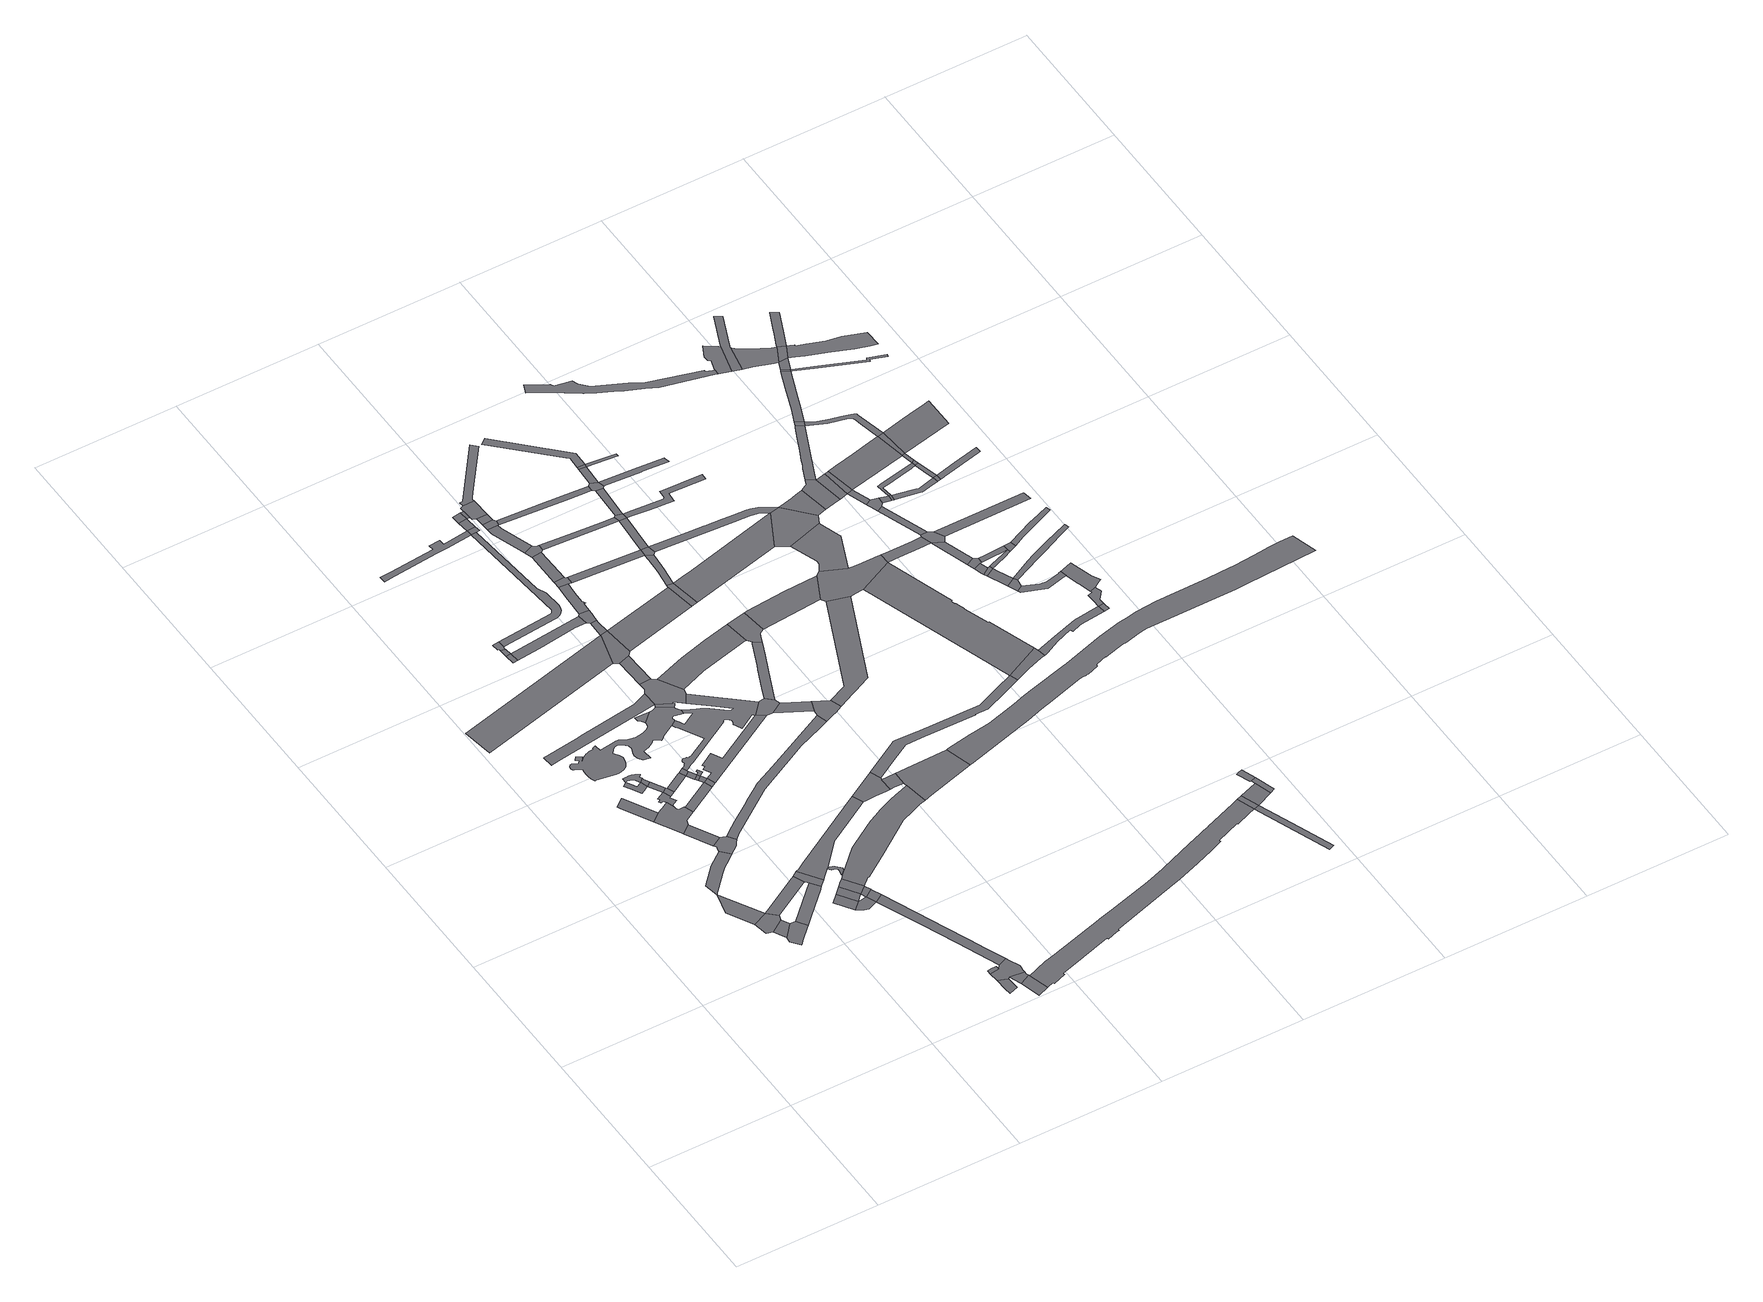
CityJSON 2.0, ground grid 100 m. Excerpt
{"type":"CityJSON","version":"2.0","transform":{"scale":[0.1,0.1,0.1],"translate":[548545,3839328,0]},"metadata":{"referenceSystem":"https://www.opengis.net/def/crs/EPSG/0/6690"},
"CityObjects":{
"road1":{"type":"Road","attributes":{"RoadStructureAttribute.sectionType":"1"},"geometry":[{"type":"MultiSurface","lod":"1","boundaries":[[[0,1,2,3,4]]]}]},
"road2":{"type":"Road","geometry":[{"type":"MultiSurface","lod":"1","boundaries":[[[4,3,5,6,7,8]]]}]},
"road3":{"type":"Road","attributes":{"RoadStructureAttribute.sectionType":"1"},"geometry":[{"type":"MultiSurface","lod":"1","boundaries":[[[9,7,6,10,11,12]]]}]},
"road4":{"type":"Road","geometry":[{"type":"MultiSurface","lod":"1","boundaries":[[[13,12,11,14,15,16,17,18,19,20]]]}]},
"road5":{"type":"Road","attributes":{"RoadStructureAttribute.sectionType":"1"},"geometry":[{"type":"MultiSurface","lod":"1","boundaries":[[[21,22,23,24,1,25,26,27,28,29,30,31,32,33,34]]]}]},
"road6":{"type":"Road","attributes":{"RoadStructureAttribute.sectionType":"1"},"geometry":[{"type":"MultiSurface","lod":"1","boundaries":[[[35,36,37,38,39]]]}]},
"road7":{"type":"Road","attributes":{"RoadStructureAttribute.sectionType":"1"},"geometry":[{"type":"MultiSurface","lod":"1","boundaries":[[[40,41,42,43,4,8,44]]]}]},
"road8":{"type":"Road","attributes":{"RoadStructureAttribute.sectionType":"1"},"geometry":[{"type":"MultiSurface","lod":"1","boundaries":[[[45,20,19,46,47,48,49]]]}]},
"road9":{"type":"Road","attributes":{"RoadStructureAttribute.sectionType":"1"},"geometry":[{"type":"MultiSurface","lod":"1","boundaries":[[[50,51,52,53]]]}]},
"road10":{"type":"Road","geometry":[{"type":"MultiSurface","lod":"1","boundaries":[[[54,55,56,39,38,57,51,50,58,59,60,61,62,63,64,65]]]}]},
"road11":{"type":"Road","geometry":[{"type":"MultiSurface","lod":"1","boundaries":[[[53,52,66,67,68,21,34,69,70,71,72,73]]]}]},
"road12":{"type":"Road","attributes":{"RoadStructureAttribute.sectionType":"1"},"geometry":[{"type":"MultiSurface","lod":"1","boundaries":[[[74,75,76,77,78,79,80,81,82,83,84,85]]]}]},
"road13":{"type":"Road","attributes":{"RoadStructureAttribute.sectionType":"1"},"geometry":[{"type":"MultiSurface","lod":"1","boundaries":[[[86,87,88,89,90,91,54,65,92,93,94,95,96]]]}]},
"road14":{"type":"Road","geometry":[{"type":"MultiSurface","lod":"1","boundaries":[[[97,98,99,100,101,102,103,104,105,106,107,108,78,109,110,111,112,113,114,85,115]]]}]},
"road15":{"type":"Road","geometry":[{"type":"MultiSurface","lod":"1","boundaries":[[[116,115,85,84,117]]]}]},
"road16":{"type":"Road","attributes":{"RoadStructureAttribute.sectionType":"1"},"geometry":[{"type":"MultiSurface","lod":"1","boundaries":[[[117,84,86,118]]]}]},
"road17":{"type":"Road","geometry":[{"type":"MultiSurface","lod":"1","boundaries":[[[118,86,96,119,120]]]}]},
"road18":{"type":"Road","geometry":[{"type":"MultiSurface","lod":"1","boundaries":[[[121,122,123,124]]]}]},
"road19":{"type":"Road","geometry":[{"type":"MultiSurface","lod":"1","boundaries":[[[125,40,44,126,45,49,127,128]]]}]},
"road20":{"type":"Road","geometry":[{"type":"MultiSurface","lod":"1","boundaries":[[[129,130,124,123,131,132,133]]]}]},
"road21":{"type":"Road","attributes":{"RoadStructureAttribute.sectionType":"1"},"geometry":[{"type":"MultiSurface","lod":"1","boundaries":[[[134,121,124,135,136]]]}]},
"road22":{"type":"Road","attributes":{"RoadStructureAttribute.sectionType":"1"},"geometry":[{"type":"MultiSurface","lod":"1","boundaries":[[[137,60,59,138]]]}]},
"road23":{"type":"Road","attributes":{"RoadStructureAttribute.sectionType":"1"},"geometry":[{"type":"MultiSurface","lod":"1","boundaries":[[[139,140,120,119,141,142]]]}]},
"road24":{"type":"Road","attributes":{"RoadStructureAttribute.sectionType":"1"},"geometry":[{"type":"MultiSurface","lod":"1","boundaries":[[[143,144,145,146,147,148,149,150,151,152,153,154,155,156,157]]]}]},
"road25":{"type":"Road","attributes":{"function":"2","RoadStructureAttribute.sectionType":"1"},"geometry":[{"type":"MultiSurface","lod":"1","boundaries":[[[158,159,160,161]]]}]},
"road26":{"type":"Road","geometry":[{"type":"MultiSurface","lod":"1","boundaries":[[[162,163,164,165,166]]]}]},
"road27":{"type":"Road","geometry":[{"type":"MultiSurface","lod":"1","boundaries":[[[167,168,169,170,134,136,171]]]}]},
"road28":{"type":"Road","geometry":[{"type":"MultiSurface","lod":"1","boundaries":[[[172,173,171,136,129,174]]]}]},
"road29":{"type":"Road","geometry":[{"type":"MultiSurface","lod":"1","boundaries":[[[175,176,177,178,179,180,181,182,183,184,185,186,187,188,189,190,191,192,193,194,195,196,197,198,199,200,201,202,203,204,205,206,207,208,209,210,211,212,213,214,215,216,217,218,219,220,221,222,223,224,225,226,227,228,229,230,231,232,233,234,235,236,237,238,239,240,241,242,243,244,245,246,247,248,249,250,251,252,253,254,255,256,257,258,259,260,261,262,263,264,265,266]]]}]},
"road30":{"type":"Road","geometry":[{"type":"MultiSurface","lod":"1","boundaries":[[[174,129,133,267]]]}]},
"road31":{"type":"Road","geometry":[{"type":"MultiSurface","lod":"1","boundaries":[[[268,269,270,271,272]]]}]},
"road32":{"type":"Road","geometry":[{"type":"MultiSurface","lod":"1","boundaries":[[[273,274,275,276,277,278,279,280,281,282,283,284,285,286,287,288,289]]]}]},
"road33":{"type":"Road","geometry":[{"type":"MultiSurface","lod":"1","boundaries":[[[290,139,142,291,292]]]}]},
"road34":{"type":"Road","geometry":[{"type":"MultiSurface","lod":"1","boundaries":[[[293,291,142,294,295]]]}]},
"road35":{"type":"Road","geometry":[{"type":"MultiSurface","lod":"1","boundaries":[[[296,297,298,299,267,133,300,301,302,303,304]]]}]},
"road36":{"type":"Road","geometry":[{"type":"MultiSurface","lod":"1","boundaries":[[[295,294,305,306]]]}]},
"road37":{"type":"Road","geometry":[{"type":"MultiSurface","lod":"1","boundaries":[[[307,308,309,310,304,303,272,271,162,166,311,312]]]}]},
"road38":{"type":"Road","geometry":[{"type":"MultiSurface","lod":"1","boundaries":[[[306,305,137,313]]]}]},
"road39":{"type":"Road","geometry":[{"type":"MultiSurface","lod":"1","boundaries":[[[311,314,315,316,312]]]}]},
"road40":{"type":"Road","geometry":[{"type":"MultiSurface","lod":"1","boundaries":[[[313,137,138,317]]]}]},
"road41":{"type":"Road","geometry":[{"type":"MultiSurface","lod":"1","boundaries":[[[315,314,318,319,320]]]}]},
"road42":{"type":"Road","geometry":[{"type":"MultiSurface","lod":"1","boundaries":[[[321,322,323,324]]]}]},
"road43":{"type":"Road","geometry":[{"type":"MultiSurface","lod":"1","boundaries":[[[325,322,321,326]]]}]},
"road44":{"type":"Road","geometry":[{"type":"MultiSurface","lod":"1","boundaries":[[[327,328,329,330,295,306]]]}]},
"road45":{"type":"Road","geometry":[{"type":"MultiSurface","lod":"1","boundaries":[[[331,332,333,334,325,326,335,336,337]]]}]},
"road46":{"type":"Road","attributes":{"RoadStructureAttribute.sectionType":"1"},"geometry":[{"type":"MultiSurface","lod":"1","boundaries":[[[338,339,340,341,342,343,125,128,344,345,289,346,347,348,349,350]]]}]},
"road47":{"type":"Road","geometry":[{"type":"MultiSurface","lod":"1","boundaries":[[[351,352,353,354,179,178]]]}]},
"road48":{"type":"Road","attributes":{"RoadStructureAttribute.sectionType":"1"},"geometry":[{"type":"MultiSurface","lod":"1","boundaries":[[[355,321,324,356,357,358]]]}]},
"road49":{"type":"Road","attributes":{"RoadStructureAttribute.sectionType":"1"},"geometry":[{"type":"MultiSurface","lod":"1","boundaries":[[[359,360,361,362,363,364,365,366,367,368,73,72,369,370,371,372,373,374]]]}]},
"road50":{"type":"Road","geometry":[{"type":"MultiSurface","lod":"1","boundaries":[[[157,375,175,266,376,377,378,379]]]}]},
"road51":{"type":"Road","attributes":{"RoadStructureAttribute.sectionType":"1"},"geometry":[{"type":"MultiSurface","lod":"1","boundaries":[[[380,381,382,383,384,385,386,387,388,389,390,391]]]}]},
"road52":{"type":"Road","attributes":{"RoadStructureAttribute.sectionType":"1"},"geometry":[{"type":"MultiSurface","lod":"1","boundaries":[[[392,393,394,395,396,397,398,399,313,317,400,401]]]}]},
"road53":{"type":"Road","attributes":{"RoadStructureAttribute.sectionType":"1"},"geometry":[{"type":"MultiSurface","lod":"1","boundaries":[[[402,403,404,405,406,407,408,409,410,411,167,171,412,413,414,415,416,417,418,419,420,421]]]}]},
"road54":{"type":"Road","geometry":[{"type":"MultiSurface","lod":"1","boundaries":[[[422,423,424,425,426,427,428,429,430,431,432,433,434,435,262,261,436,437,438,439,440,441,442,443,252,251,444,445,446,447,448,449,450,451,452,453,454,455,456,457,458,459,290,292,460,461,462,463,464,465,466,467,468,469,470,471,472,473,474,475,476,477,392,478]]]}]},
"road55":{"type":"Road","geometry":[{"type":"MultiSurface","lod":"1","boundaries":[[[479,480,481,143,157,379,482,483,484,423,422,485,486]]]}]},
"road56":{"type":"Road","attributes":{"RoadStructureAttribute.sectionType":"1"},"geometry":[{"type":"MultiSurface","lod":"1","boundaries":[[[487,488,489,490,491,492,493,494,495,496,497,498,499,390,500,501,502,503,504,331,337]]]}]},
"road57":{"type":"Road","attributes":{"RoadStructureAttribute.sectionType":"1"},"geometry":[{"type":"MultiSurface","lod":"1","boundaries":[[[505,506,480,479]]]}]},
"road58":{"type":"Road","geometry":[{"type":"MultiSurface","lod":"1","boundaries":[[[507,158,161,508,506,505,509]]]}]},
"road59":{"type":"Road","attributes":{"RoadStructureAttribute.sectionType":"1"},"geometry":[{"type":"MultiSurface","lod":"1","boundaries":[[[510,511,512,513,158,507]]]}]},
"road60":{"type":"Road","geometry":[{"type":"MultiSurface","lod":"1","boundaries":[[[514,355,358,512,511,515,516,517]]]}]},
"road61":{"type":"Road","geometry":[{"type":"MultiSurface","lod":"1","boundaries":[[[518,338,350,519,520,521,522,523,524,525,526,527]]]}]},
"road62":{"type":"Road","attributes":{"RoadStructureAttribute.sectionType":"1"},"geometry":[{"type":"MultiSurface","lod":"1","boundaries":[[[528,529,514,517,530,531,532,533,534]]]}]},
"road63":{"type":"Road","geometry":[{"type":"MultiSurface","lod":"1","boundaries":[[[535,536,391,390,499]]]}]},
"road64":{"type":"Road","attributes":{"RoadStructureAttribute.sectionType":"1"},"geometry":[{"type":"MultiSurface","lod":"1","boundaries":[[[537,538,391,536]]]}]},
"road65":{"type":"Road","geometry":[{"type":"MultiSurface","lod":"1","boundaries":[[[539,540,538,537]]]}]},
"road66":{"type":"Road","geometry":[{"type":"MultiSurface","lod":"1","boundaries":[[[541,542,543,528,534,544,545]]]}]},
"road67":{"type":"Road","geometry":[{"type":"MultiSurface","lod":"1","boundaries":[[[546,547,478,392,401,548,549,550]]]}]},
"road68":{"type":"Road","attributes":{"RoadStructureAttribute.sectionType":"1"},"geometry":[{"type":"MultiSurface","lod":"1","boundaries":[[[551,552,543,542]]]}]},
"road69":{"type":"Road","attributes":{"RoadStructureAttribute.sectionType":"1"},"geometry":[{"type":"MultiSurface","lod":"1","boundaries":[[[553,539,537,554]]]}]},
"road70":{"type":"Road","attributes":{"RoadStructureAttribute.sectionType":"1"},"geometry":[{"type":"MultiSurface","lod":"1","boundaries":[[[555,525,524,556,557]]]}]},
"road71":{"type":"Road","attributes":{"RoadStructureAttribute.sectionType":"1"},"geometry":[{"type":"MultiSurface","lod":"1","boundaries":[[[558,559,560,561,486,485,562,563,564,565]]]}]},
"road72":{"type":"Road","attributes":{"RoadStructureAttribute.sectionType":"1"},"geometry":[{"type":"MultiSurface","lod":"1","boundaries":[[[566,567,568,569,570,571,572,573]]]}]},
"road73":{"type":"Road","geometry":[{"type":"MultiSurface","lod":"1","boundaries":[[[574,575,566,573,576,577]]]}]},
"road74":{"type":"Road","geometry":[{"type":"MultiSurface","lod":"1","boundaries":[[[578,570,569,552,551,579,580]]]}]},
"road75":{"type":"Road","attributes":{"RoadStructureAttribute.sectionType":"1"},"geometry":[{"type":"MultiSurface","lod":"1","boundaries":[[[581,575,574,582]]]}]},
"road76":{"type":"Road","geometry":[{"type":"MultiSurface","lod":"1","boundaries":[[[583,584,553,554,585,581,582,586]]]}]},
"road77":{"type":"Road","attributes":{"RoadStructureAttribute.sectionType":"1"},"geometry":[{"type":"MultiSurface","lod":"1","boundaries":[[[587,549,548,588,589]]]}]},
"road78":{"type":"Road","attributes":{"function":"2","RoadStructureAttribute.sectionType":"1"},"geometry":[{"type":"MultiSurface","lod":"1","boundaries":[[[590,507,509,591]]]}]},
"road79":{"type":"Road","attributes":{"RoadStructureAttribute.sectionType":"1"},"geometry":[{"type":"MultiSurface","lod":"1","boundaries":[[[592,593,594,595,596,597,546,550,598,599,600]]]}]},
"road80":{"type":"Road","geometry":[{"type":"MultiSurface","lod":"1","boundaries":[[[589,588,601,359,374,602,603,604,605]]]}]},
"road81":{"type":"Road","geometry":[{"type":"MultiSurface","lod":"1","boundaries":[[[606,607,555,557,402,421,608,609]]]}]},
"road82":{"type":"Road","attributes":{"RoadStructureAttribute.sectionType":"1"},"geometry":[{"type":"MultiSurface","lod":"1","boundaries":[[[545,544,610,611]]]}]},
"road83":{"type":"Road","attributes":{"RoadStructureAttribute.sectionType":"1"},"geometry":[{"type":"MultiSurface","lod":"1","boundaries":[[[612,613,614,615,583,586,616,617,618,619,620]]]}]},
"road84":{"type":"Road","attributes":{"function":"3","RoadStructureAttribute.sectionType":"1"},"geometry":[{"type":"MultiSurface","lod":"1","boundaries":[[[621,622,623,624,625,626,627,628,629,630,631,632,633,634,635,636,637,638,320,319,639,640,641,642,643,644,645,646,647,648,649,650,651,652,653,654,655,656,657,658,659,660]]]}]},
"road85":{"type":"Road","attributes":{"RoadStructureAttribute.sectionType":"1"},"geometry":[{"type":"MultiSurface","lod":"1","boundaries":[[[661,662,580,579,663,664,665,666,667]]]}]},
"road86":{"type":"Road","geometry":[{"type":"MultiSurface","lod":"1","boundaries":[[[668,669,590,591,670,671]]]}]},
"road87":{"type":"Road","attributes":{"RoadStructureAttribute.sectionType":"1"},"geometry":[{"type":"MultiSurface","lod":"1","boundaries":[[[672,673,674,675,577,576,676,677,678,679,680]]]}]},
"road88":{"type":"Road","geometry":[{"type":"MultiSurface","lod":"1","boundaries":[[[681,558,565,682,592,600,683,684,685]]]}]},
"road89":{"type":"Road","attributes":{"RoadStructureAttribute.sectionType":"1"},"geometry":[{"type":"MultiSurface","lod":"1","boundaries":[[[610,686,687,668,671,688,689,690]]]}]},
"road90":{"type":"Road","geometry":[{"type":"MultiSurface","lod":"1","boundaries":[[[611,610,690,691,692]]]}]},
"road91":{"type":"Road","attributes":{"RoadStructureAttribute.sectionType":"1"},"geometry":[{"type":"MultiSurface","lod":"1","boundaries":[[[666,611,692,693]]]}]},
"road92":{"type":"Road","attributes":{"RoadStructureAttribute.sectionType":"1"},"geometry":[{"type":"MultiSurface","lod":"1","boundaries":[[[694,695,696,697,698,699,700,701,702,703,518,527,704,705,706,707,708,709,710,711,712,713]]]}]},
"road93":{"type":"Road","geometry":[{"type":"MultiSurface","lod":"1","boundaries":[[[714,667,666,693,715]]]}]},
"road94":{"type":"Road","attributes":{"RoadStructureAttribute.sectionType":"1"},"geometry":[{"type":"MultiSurface","lod":"1","boundaries":[[[716,717,718,719,605,604,720,721,722,723,724,725]]]}]},
"road95":{"type":"Road","attributes":{"RoadStructureAttribute.sectionType":"1"},"geometry":[{"type":"MultiSurface","lod":"1","boundaries":[[[726,727,714,715,728,729]]]}]},
"road96":{"type":"Road","attributes":{"RoadStructureAttribute.sectionType":"1"},"geometry":[{"type":"MultiSurface","lod":"1","boundaries":[[[730,731,732,733,734,735,736,737,738]]]}]},
"road97":{"type":"Road","geometry":[{"type":"MultiSurface","lod":"1","boundaries":[[[739,680,679,726,729,740,741]]]}]},
"road98":{"type":"Road","attributes":{"RoadStructureAttribute.sectionType":"1"},"geometry":[{"type":"MultiSurface","lod":"1","boundaries":[[[742,743,744,681,685,745]]]}]},
"road99":{"type":"Road","attributes":{"RoadStructureAttribute.sectionType":"1"},"geometry":[{"type":"MultiSurface","lod":"1","boundaries":[[[746,739,741,747]]]}]},
"road100":{"type":"Road","geometry":[{"type":"MultiSurface","lod":"1","boundaries":[[[737,746,747,748,738]]]}]},
"road101":{"type":"Road","attributes":{"function":"2","RoadStructureAttribute.sectionType":"1"},"geometry":[{"type":"MultiSurface","lod":"1","boundaries":[[[749,750,751,671,670,752,753]]]}]},
"road102":{"type":"Road","geometry":[{"type":"MultiSurface","lod":"1","boundaries":[[[754,755,756,757,738,748]]]}]},
"road103":{"type":"Road","attributes":{"RoadStructureAttribute.sectionType":"1"},"geometry":[{"type":"MultiSurface","lod":"1","boundaries":[[[758,759,760,761,762,763,764,765,766,767,768,769,692,691,770,771,772,773,749,774]]]}]},
"road104":{"type":"Road","attributes":{"RoadStructureAttribute.sectionType":"1"},"geometry":[{"type":"MultiSurface","lod":"1","boundaries":[[[775,776,777,778,779,780,781,782,783,784,785,786,787,788,789,790,791,792,715,693]]]}]},
"road105":{"type":"Road","attributes":{"RoadStructureAttribute.sectionType":"1"},"geometry":[{"type":"MultiSurface","lod":"1","boundaries":[[[793,794,795,796,797,798,799,800,741,740]]]}]},
"road106":{"type":"Road","geometry":[{"type":"MultiSurface","lod":"1","boundaries":[[[801,742,745,716,725,802,803,804,805,806,807,808,809]]]}]},
"road107":{"type":"Road","attributes":{"RoadStructureAttribute.sectionType":"1"},"geometry":[{"type":"MultiSurface","lod":"1","boundaries":[[[810,811,812,813,814,815,816,801,809]]]}]},
"road108":{"type":"Road","geometry":[{"type":"MultiSurface","lod":"1","boundaries":[[[774,749,753,814,813,817]]]}]},
"road109":{"type":"Road","attributes":{"RoadStructureAttribute.sectionType":"1"},"geometry":[{"type":"MultiSurface","lod":"1","boundaries":[[[818,819,820,821,822,823,824,825,826,804,803,827,828,829,694,830]]]}]},
"road110":{"type":"Road","geometry":[{"type":"MultiSurface","lod":"1","boundaries":[[[830,694,713,831,832,833,834,835]]]}]},
"road111":{"type":"Road","geometry":[{"type":"MultiSurface","lod":"1","boundaries":[[[836,621,660,837,838]]]}]},
"road112":{"type":"Road","attributes":{"RoadStructureAttribute.sectionType":"7"},"geometry":[{"type":"MultiSurface","lod":"1","boundaries":[[[839,838,837,840,841,842]]]}]},
"road113":{"type":"Road","attributes":{"function":"3","RoadStructureAttribute.sectionType":"1"},"geometry":[{"type":"MultiSurface","lod":"1","boundaries":[[[843,836,838,844]]]}]},
"road114":{"type":"Road","geometry":[{"type":"MultiSurface","lod":"1","boundaries":[[[845,846,847,848,849,850,774,817,851,852,853]]]}]},
"road115":{"type":"Road","geometry":[{"type":"MultiSurface","lod":"1","boundaries":[[[854,855,856,857,858,859]]]}]},
"road116":{"type":"Road","attributes":{"function":"3","RoadStructureAttribute.sectionType":"1"},"geometry":[{"type":"MultiSurface","lod":"1","boundaries":[[[859,858,860,843,844,861]]]}]},
"road117":{"type":"Road","attributes":{"RoadStructureAttribute.sectionType":"1"},"geometry":[{"type":"MultiSurface","lod":"1","boundaries":[[[862,863,864,865,866,867,868,869,870,871,872,873,874,875,876,877,878,879,880,881,882,883,884,885,886]]]}]},
"road118":{"type":"Road","attributes":{"RoadStructureAttribute.sectionType":"1"},"geometry":[{"type":"MultiSurface","lod":"1","boundaries":[[[887,888,889,890,805,804,891,892,893,894]]]}]},
"road119":{"type":"Road","geometry":[{"type":"MultiSurface","lod":"1","boundaries":[[[895,896,897,898,899,845,853,900,901,902,903,904]]]}]},
"road120":{"type":"Road","attributes":{"function":"2","RoadStructureAttribute.sectionType":"1"},"geometry":[{"type":"MultiSurface","lod":"1","boundaries":[[[905,906,904,903,907,908]]]}]},
"road121":{"type":"Road","attributes":{"RoadStructureAttribute.sectionType":"1"},"geometry":[{"type":"MultiSurface","lod":"1","boundaries":[[[909,910,911,912,835,834,913,914,915,916,917,918,919,920,921]]]}]},
"road122":{"type":"Road","attributes":{"RoadStructureAttribute.sectionType":"1"},"geometry":[{"type":"MultiSurface","lod":"1","boundaries":[[[922,923,924,925]]]}]},
"road123":{"type":"Road","geometry":[{"type":"MultiSurface","lod":"1","boundaries":[[[926,927,905,908,923,922]]]}]},
"road124":{"type":"Road","geometry":[{"type":"MultiSurface","lod":"1","boundaries":[[[925,924,928,929,930,931,932,933]]]}]},
"road125":{"type":"Road","attributes":{"RoadStructureAttribute.sectionType":"1"},"geometry":[{"type":"MultiSurface","lod":"1","boundaries":[[[931,930,934,935]]]}]},
"road126":{"type":"Road","attributes":{"RoadStructureAttribute.sectionType":"1"},"geometry":[{"type":"MultiSurface","lod":"1","boundaries":[[[893,936,937,938]]]}]},
"road127":{"type":"Road","attributes":{"RoadStructureAttribute.sectionType":"1"},"geometry":[{"type":"MultiSurface","lod":"1","boundaries":[[[939,940,941,942,943,944]]]}]},
"road128":{"type":"Road","geometry":[{"type":"MultiSurface","lod":"1","boundaries":[[[937,936,941,940,945,946]]]}]},
"road129":{"type":"Road","geometry":[{"type":"MultiSurface","lod":"1","boundaries":[[[935,934,894,893,938,947,948,949,950]]]}]},
"road130":{"type":"Road","geometry":[{"type":"MultiSurface","lod":"1","boundaries":[[[951,944,943,952,953]]]}]},
"road131":{"type":"Road","attributes":{"RoadStructureAttribute.sectionType":"1"},"geometry":[{"type":"MultiSurface","lod":"1","boundaries":[[[954,953,952,955,956,957]]]}]},
"road132":{"type":"Road","geometry":[{"type":"MultiSurface","lod":"1","boundaries":[[[957,956,958,959,960,961,962]]]}]},
"road133":{"type":"Road","attributes":{"RoadStructureAttribute.sectionType":"1"},"geometry":[{"type":"MultiSurface","lod":"1","boundaries":[[[963,964,965,966,967,968,969,895,904,970,971,972,973]]]}]},
"road134":{"type":"Road","attributes":{"RoadStructureAttribute.sectionType":"1"},"geometry":[{"type":"MultiSurface","lod":"1","boundaries":[[[974,933,932,975,976,977]]]}]},
"road135":{"type":"Road","attributes":{"RoadStructureAttribute.sectionType":"1"},"geometry":[{"type":"MultiSurface","lod":"1","boundaries":[[[978,979,980,981,982,983,984,985,986,987,988,989,990,991,992,993,994,995,996,997,998,999,1000,606,609,1001,1002,1003,1004,1005,1006,1007,1008,1009,1010,1011,1012,1013,1014,1015,1016,1017,1018,1019,1020,1021,1022,1023,1024,1025]]]}]},
"road136":{"type":"Road","geometry":[{"type":"MultiSurface","lod":"1","boundaries":[[[1026,977,976,1027,1028]]]}]},
"road137":{"type":"Road","geometry":[{"type":"MultiSurface","lod":"1","boundaries":[[[1029,1030,1031,1032,951,953,1033,1034,1035,1036,1037]]]}]},
"road138":{"type":"Road","attributes":{"RoadStructureAttribute.sectionType":"1"},"geometry":[{"type":"MultiSurface","lod":"1","boundaries":[[[1038,1039,946,945,1040,1041,1042,1029]]]}]},
"road139":{"type":"Road","attributes":{"RoadStructureAttribute.sectionType":"1"},"geometry":[{"type":"MultiSurface","lod":"1","boundaries":[[[1043,1044,1045,1046,1047,1048,960,959,1049,1050,1051,1052,1053]]]}]},
"road140":{"type":"Road","geometry":[{"type":"MultiSurface","lod":"1","boundaries":[[[1054,963,973,1055]]]}]},
"road141":{"type":"Road","attributes":{"function":"2","RoadStructureAttribute.sectionType":"1"},"geometry":[{"type":"MultiSurface","lod":"1","boundaries":[[[1056,1057,1058,1059,926,922,1060,1061,1062,1063,1064]]]}]},
"road142":{"type":"Road","attributes":{"RoadStructureAttribute.sectionType":"1"},"geometry":[{"type":"MultiSurface","lod":"1","boundaries":[[[1065,1066,1067,1068,1069,1028,1027,1070,1071,1072,1073,1074,1075]]]}]},
"road143":{"type":"Road","attributes":{"RoadStructureAttribute.sectionType":"1"},"geometry":[{"type":"MultiSurface","lod":"1","boundaries":[[[1076,1077,1078,1079,977,1026,1080,1081,1082,1083,1084]]]}]},
"road144":{"type":"Road","geometry":[{"type":"MultiSurface","lod":"1","boundaries":[[[1085,909,921,1086]]]}]},
"road145":{"type":"Road","geometry":[{"type":"MultiSurface","lod":"1","boundaries":[[[1087,1038,1029,1037,1088,1089]]]}]},
"road146":{"type":"Road","attributes":{"RoadStructureAttribute.sectionType":"1"},"geometry":[{"type":"MultiSurface","lod":"1","boundaries":[[[1090,1091,1092,1093,1094,1095,1096,1097,1098,1099,909,1085]]]}]},
"road147":{"type":"Road","geometry":[{"type":"MultiSurface","lod":"1","boundaries":[[[1100,1101,1102,1103,1104,1105,1106,1107,886,885,1108,1109,1110]]]}]},
"road148":{"type":"Road","attributes":{"RoadStructureAttribute.sectionType":"1"},"geometry":[{"type":"MultiSurface","lod":"1","boundaries":[[[1111,1112,1113,1114,1115,1116,1117,957,962,1118,1119,1120,1121,1122,1123,1124,1125]]]}]},
"road149":{"type":"Road","attributes":{"RoadStructureAttribute.sectionType":"1"},"geometry":[{"type":"MultiSurface","lod":"1","boundaries":[[[1126,1127,1128,1129,1130,1131,1132,1133,1055,973,1134,1135,1136,1137,1138,1056,1139]]]}]},
"road150":{"type":"Road","attributes":{"RoadStructureAttribute.sectionType":"1"},"geometry":[{"type":"MultiSurface","lod":"1","boundaries":[[[1140,1141,1142,1143,1054,1055,1144,1145,1146,1147]]]}]},
"road151":{"type":"Road","attributes":{"RoadStructureAttribute.sectionType":"1"},"geometry":[{"type":"MultiSurface","lod":"1","boundaries":[[[1148,950,949,1149,1150,1151]]]}]},
"road152":{"type":"Road","geometry":[{"type":"MultiSurface","lod":"1","boundaries":[[[1152,1153,1154,1053,1052,1155,1156,1157,1095,1094,1158,1159,1160,1161]]]}]},
"road153":{"type":"Road","geometry":[{"type":"MultiSurface","lod":"1","boundaries":[[[1162,1075,1074,1163]]]}]},
"road154":{"type":"Road","attributes":{"RoadStructureAttribute.sectionType":"1"},"geometry":[{"type":"MultiSurface","lod":"1","boundaries":[[[1164,1165,1084,1166,1075,1162]]]}]},
"road155":{"type":"Road","geometry":[{"type":"MultiSurface","lod":"1","boundaries":[[[1167,1076,1084,1165]]]}]},
"road156":{"type":"Road","attributes":{"RoadStructureAttribute.sectionType":"1"},"geometry":[{"type":"MultiSurface","lod":"1","boundaries":[[[1168,1064,1076,1167]]]}]},
"road157":{"type":"Road","attributes":{"RoadStructureAttribute.sectionType":"1"},"geometry":[{"type":"MultiSurface","lod":"1","boundaries":[[[1169,1110,1109,1170,1171,1172,1173,1174,1175,1176]]]}]},
"road158":{"type":"Road","geometry":[{"type":"MultiSurface","lod":"1","boundaries":[[[1139,1056,1064,1168]]]}]},
"road159":{"type":"Road","attributes":{"RoadStructureAttribute.sectionType":"1"},"geometry":[{"type":"MultiSurface","lod":"1","boundaries":[[[1177,1178,1179,1180,1181,1182,1087,1089,1183,1184,1185,1186]]]}]},
"road160":{"type":"Road","attributes":{"RoadStructureAttribute.sectionType":"1"},"geometry":[{"type":"MultiSurface","lod":"1","boundaries":[[[1187,1188,1189,1190,1191,1192,1171,1170,1193,1194,1195,1196]]]}]},
"road161":{"type":"Road","geometry":[{"type":"MultiSurface","lod":"1","boundaries":[[[1197,1140,1147,1198]]]}]},
"road162":{"type":"Road","attributes":{"RoadStructureAttribute.sectionType":"1"},"geometry":[{"type":"MultiSurface","lod":"1","boundaries":[[[1199,1200,1195,1197,1198]]]}]},
"road163":{"type":"Road","geometry":[{"type":"MultiSurface","lod":"1","boundaries":[[[1196,1195,1200,1201]]]}]},
"road164":{"type":"Road","attributes":{"RoadStructureAttribute.sectionType":"1"},"geometry":[{"type":"MultiSurface","lod":"1","boundaries":[[[1202,1203,1204,1162,1163,1205,1206,1207,1208]]]}]},
"road165":{"type":"Road","attributes":{"function":"2","RoadStructureAttribute.sectionType":"1"},"geometry":[{"type":"MultiSurface","lod":"1","boundaries":[[[1209,1210,1211,1212,1213,1139,1168,1214,1215,1216]]]}]},
"road166":{"type":"Road","attributes":{"RoadStructureAttribute.sectionType":"1"},"geometry":[{"type":"MultiSurface","lod":"1","boundaries":[[[1217,1218,1219,1220,1196,1201,1221,1222,1223]]]}]},
"road167":{"type":"Road","attributes":{"RoadStructureAttribute.sectionType":"1"},"geometry":[{"type":"MultiSurface","lod":"1","boundaries":[[[1224,1225,1226,1227,1198,1147,1228,1229,1230,1231,1232,1233]]]}]},
"road168":{"type":"Road","attributes":{"RoadStructureAttribute.sectionType":"1"},"geometry":[{"type":"MultiSurface","lod":"1","boundaries":[[[1234,1235,1236,1237,1238,1239,1240,1201,1200,1241,1242,1243,1244,1245,1246,1247,1248,1249]]]}]}
},
"vertices":[
[576,1745,0],[571,1755,0],[533,1597,0],[628,1424,0],[731,1468,0],
[647,1323,0],[690,1311,0],[782,1371,0],[795,1411,0],
[810,1320,0],[721,1253,0],[734,1229,0],[811,1319,0],
[815,1318,0],[729,1188,0],[775,1125,0],[785,1135,0],[801,1151,0],[881,1230,0],[898,1246,0],[852,1313,0],
[773,2062,0],[670,1984,0],[637,1948,0],[552,1855,0],[575,1762,0],[577,1765,0],[588,1777,0],[663,1859,0],[696,1894,0],[721,1922,0],[740,1936,0],[777,1964,0],[796,1980,0],[826,2005,0],
[515,2757,0],[453,2708,0],[463,2689,0],[574,2485,0],[635,2534,0],
[1042,1650,0],[1027,1641,0],[1022,1638,0],[753,1481,0],[1074,1575,0],
[1093,1553,0],[907,1256,0],[953,1302,0],[1122,1469,0],[1139,1487,0],
[736,2352,0],[673,2302,0],[770,2123,0],[840,2161,0],
[726,2582,0],[693,2564,0],[676,2555,0],[658,2329,0],[747,2390,0],[820,2432,0],[798,2489,0],[794,2495,0],[767,2495,0],[754,2499,0],[747,2512,0],[744,2529,0],
[781,2102,0],[780,2096,0],[773,2064,0],[879,2046,0],[888,2053,0],[900,2070,0],[918,2096,0],[880,2148,0],
[653,2792,0],[651,2791,0],[646,2788,0],[631,2816,0],[608,2859,0],[579,2836,0],[602,2794,0],[640,2726,0],[657,2735,0],[662,2738,0],[699,2759,0],[683,2809,0],
[753,2667,0],[696,2636,0],[703,2621,0],[688,2614,0],[696,2596,0],[713,2604,0],[744,2542,0],[756,2552,0],[786,2565,0],[761,2607,0],[774,2615,0],
[706,2844,0],[699,2854,0],[706,2858,0],[714,2868,0],[716,2871,0],[711,2876,0],[693,2886,0],[673,2894,0],[650,2896,0],[631,2893,0],[628,2893,0],[608,2893,0],[621,2862,0],[638,2860,0],[652,2856,0],[662,2848,0],[666,2840,0],[669,2834,0],[709,2841,0],
[709,2824,0],[731,2786,0],
[785,2695,0],
[811,2636,0],[792,2684,0],
[1180,1384,0],[1125,1330,0],[1207,1209,0],[1261,1264,0],
[1078,1673,0],[1087,1560,0],[1148,1496,0],[1179,1526,0],
[1322,1270,0],[1277,1260,0],[1252,1180,0],[1282,1173,0],[1349,1203,0],
[1225,1429,0],[1301,1304,0],[1306,1309,0],
[1006,2609,0],[1028,2552,0],
[924,2759,0],[914,2754,0],[920,2701,0],[942,2714,0],
[1101,3438,0],[1032,3409,0],[1031,3409,0],[1012,3401,0],[1000,3396,0],[994,3395,0],[604,3339,0],[549,3331,0],[504,3324,0],[297,3294,0],[305,3215,0],[310,3216,0],[381,3226,0],[1006,3317,0],[1103,3331,0],
[1137,4000,0],[9,3719,0],[46,3503,0],[1074,3759,0],
[1615,251,0],[1620,165,0],[1622,116,0],[1686,140,0],[1681,228,0],
[1277,1479,0],[1248,1451,0],[1247,1450,0],[1245,1448,0],[1360,1356,0],
[1378,1312,0],[1364,1345,0],[1379,1310,0],
[1096,3310,0],[1089,3303,0],[1069,3295,0],[1046,3292,0],[975,3226,0],[975,3206,0],[968,3189,0],[953,3176,0],[923,3163,0],[893,3156,0],[860,3153,0],[825,3157,0],[798,3167,0],[773,3179,0],[760,3187,0],[745,3189,0],[620,3170,0],[615,3218,0],[592,3210,0],[590,3200,0],[560,3197,0],[541,3190,0],[533,3187,0],[505,3172,0],[485,3152,0],[468,3136,0],[498,3179,0],[465,3199,0],[448,3176,0],[468,3164,0],[453,3144,0],[415,3163,0],[403,3161,0],[398,3156,0],[393,3151,0],[388,3138,0],[388,3131,0],[393,3118,0],[401,3111,0],[446,3086,0],[444,3066,0],[442,3041,0],[442,3014,0],[447,2991,0],[457,2966,0],[472,2969,0],[592,2945,0],[613,2945,0],[620,2946,0],[652,2953,0],[677,2971,0],[692,2996,0],[702,3021,0],[704,3046,0],[696,3074,0],[671,3111,0],[688,3134,0],[705,3146,0],[728,3152,0],[761,3139,0],[786,3112,0],[789,3085,0],[776,3052,0],[769,3024,0],[779,2992,0],[797,2965,0],[845,2955,0],[837,3025,0],[859,3033,0],[882,3038,0],[899,3048,0],[921,3066,0],[934,3079,0],[981,3049,0],[998,3060,0],[1010,3074,0],[1095,3124,0],[1137,3153,0],[1133,3163,0],[1130,3175,0],[1135,3183,0],[1145,3186,0],[1157,3186,0],[1165,3184,0],[1185,3181,0],[1191,3179,0],[1213,3174,0],[1212,3211,0],[1200,3226,0],[1198,3229,0],[1194,3236,0],[1189,3246,0],
[1408,1239,0],
[1672,356,0],[1641,354,0],[1609,351,0],[1610,322,0],[1675,328,0],
[1266,1572,0],[1278,1572,0],[1291,1570,0],[1301,1560,0],[1301,1545,0],[1301,1538,0],[1296,1528,0],[1296,1507,0],[1309,1520,0],[1324,1533,0],[1329,1543,0],[1329,1553,0],[1319,1565,0],[1296,1590,0],[1286,1597,0],[1268,1602,0],[1249,1597,0],
[958,2779,0],[975,2741,0],[969,2752,0],
[986,2722,0],[974,2662,0],[1005,2689,0],
[1701,521,0],[1653,637,0],[1587,800,0],[1550,895,0],[1364,1168,0],[1478,895,0],[1578,648,0],[1696,357,0],[1758,383,0],
[985,2643,0],[1015,2669,0],
[1792,245,0],[1796,265,0],[1797,288,0],[1764,367,0],[1692,241,0],[1792,225,0],
[1041,2629,0],
[1725,154,0],[1800,192,0],[1794,208,0],
[1063,2572,0],
[1763,10,0],[1841,40,0],[1803,182,0],
[596,4153,0],[563,4149,0],[568,4077,0],[601,4081,0],
[559,4209,0],[590,4199,0],
[1047,2690,0],[1028,2723,0],[1015,2714,0],[1022,2700,0],
[589,4275,0],[544,4271,0],[547,4223,0],[555,4220,0],[589,4213,0],[589,4221,0],[592,4224,0],
[1700,2039,0],[1148,1712,0],[1147,1711,0],[1100,1684,0],[1090,1679,0],[1088,1678,0],[1195,1542,0],[1241,1589,0],[1265,1613,0],[1405,1772,0],[1424,1784,0],[1703,1950,0],[1730,1965,0],
[941,3296,0],[944,3264,0],[957,3256,0],[967,3241,0],
[1111,4210,0],[770,4100,0],[1040,4138,0],[1122,4138,0],
[1886,2739,0],[1429,2511,0],[1283,2438,0],[1262,2427,0],[1240,2412,0],[1142,2341,0],[1131,2333,0],[969,2216,0],[948,2200,0],[881,2149,0],[953,2130,0],[1286,2368,0],[1504,2484,0],[1667,2568,0],[1841,2637,0],[1907,2665,0],
[1099,3319,0],[1204,3266,0],[1209,3274,0],[1205,3277,0],[1199,3281,0],
[745,5157,0],[742,5195,0],[663,5190,0],[667,5152,0],[354,5122,0],[273,5115,0],[276,5070,0],[355,5081,0],[670,5112,0],[748,5117,0],[926,5137,0],[925,5177,0],
[1569,2933,0],[1540,2916,0],[1210,2727,0],[1169,2798,0],[1074,2741,0],[1085,2723,0],[1060,2707,0],[1088,2656,0],[1570,2865,0],[1625,2896,0],
[2026,1947,0],[2014,1943,0],[1930,1916,0],[1881,1897,0],[1781,1854,0],[1735,1831,0],[1685,1804,0],[1504,1690,0],[1468,1668,0],[1299,1501,0],[1371,1365,0],[1396,1386,0],[1400,1389,0],[1421,1406,0],[1428,1406,0],[1605,1530,0],[1853,1705,0],[1945,1744,0],[2008,1768,0],[2053,1782,0],
[1312,3308,0],[1271,3239,0],[1388,3138,0],[1489,3052,0],[1476,3049,0],[1466,3049,0],[1456,3054,0],[1388,3111,0],[1365,3130,0],[1335,3150,0],[1321,3156,0],[1298,3165,0],[1265,3182,0],[1237,3194,0],[1231,3166,0],[1238,3164,0],[1259,3151,0],[1263,3149,0],[1200,3111,0],[1166,3091,0],[1154,3118,0],[1150,3125,0],[1109,3100,0],[1117,3086,0],[1209,2928,0],[1060,2842,0],[1045,2840,0],[1037,2837,0],[1030,2844,0],[1023,2848,0],[1012,2849,0],[1004,2847,0],[996,2840,0],[991,2832,0],[990,2819,0],[995,2810,0],[987,2805,0],[976,2789,0],[971,2752,0],[987,2759,0],[1017,2779,0],[1036,2790,0],[1041,2787,0],[1274,2924,0],[1379,2986,0],[1374,2990,0],[1387,2998,0],[1397,2998,0],[1409,2993,0],[1419,2983,0],[1425,2976,0],[1427,2963,0],[1420,2948,0],[1415,2936,0],[1445,2881,0],[1557,2950,0],[1648,3021,0],
[1199,3528,0],[1118,3523,0],[1121,3471,0],[1207,3289,0],[1207,3292,0],[1230,3274,0],[1321,3348,0],[1229,3503,0],
[646,4232,0],[980,4262,0],[996,4266,0],[1019,4277,0],[1035,4291,0],[1046,4305,0],[1053,4322,0],[1058,4338,0],[1060,4349,0],[1061,4356,0],[1050,4480,0],[1022,4541,0],[965,5140,0],[1001,4341,0],[997,4329,0],[989,4319,0],[980,4314,0],[637,4279,0],
[1188,3763,0],[1109,3737,0],
[1192,4013,0],[1093,3747,0],[1214,3794,0],
[1184,4108,0],[1185,4124,0],[1141,4119,0],[1138,4005,0],
[1123,4223,0],[1187,4162,0],[1188,4169,0],[1190,4217,0],
[1900,2158,0],[1731,1965,0],[1747,1966,0],[1772,1967,0],[1822,1970,0],[1896,1972,0],[1926,1973,0],[1924,2070,0],[1929,2082,0],[1930,2085,0],
[1137,4480,0],[1131,4391,0],[1195,4285,0],[1209,4284,0],[1192,4307,0],[1197,4391,0],[1203,4474,0],
[989,5142,0],[985,5183,0],
[977,5268,0],[917,5260,0],
[971,5331,0],[911,5323,0],
[1222,4527,0],[1212,4536,0],[1140,4532,0],[1225,4473,0],[1228,4527,0],
[1689,3027,0],[1677,3025,0],[1669,2896,0],[1748,2945,0],[1735,2984,0],
[1207,4788,0],[1137,4780,0],
[996,5332,0],[1000,5269,0],
[2022,2072,0],[1959,1974,0],[2022,1972,0],
[1834,3680,0],[1790,3671,0],[1652,3638,0],[1451,3583,0],[1504,3417,0],[1735,3478,0],[1856,3506,0],[1859,3506,0],
[1034,5123,0],[1036,5078,0],[1114,4856,0],[1119,4839,0],[1188,4868,0],[1111,5082,0],[1109,5095,0],[1106,5122,0],
[1103,5177,0],[1032,5173,0],[1111,5122,0],[1117,5161,0],
[1211,4848,0],[1224,4803,0],[1226,4847,0],
[1029,5236,0],[1100,5236,0],
[1017,5372,0],[994,5362,0],[1002,5244,0],[1094,5373,0],
[1760,2939,0],[1890,2781,0],[1917,2858,0],
[1697,4137,0],[1733,3922,0],
[1881,3475,0],[1876,3465,0],[1801,3289,0],[1788,3258,0],[1787,3257,0],[1725,3113,0],[1805,3148,0],[1886,3336,0],[1932,3441,0],
[1888,2756,0],[1972,2692,0],[1990,2700,0],[2046,2726,0],[2021,2804,0],
[2390,2077,0],[2187,2074,0],[2113,1800,0],[2443,1896,0],
[1722,4441,0],[1726,4495,0],
[1322,5793,0],[1035,5409,0],[1034,5409,0],[1013,5405,0],[1093,5392,0],[1101,5407,0],[1145,5467,0],[1146,5468,0],[1362,5756,0],
[3651,801,0],[3606,784,0],[3382,701,0],[3383,698,0],[3341,683,0],[3312,672,0],[3211,633,0],[2970,541,0],[2958,536,0],[2826,490,0],[2515,400,0],[2414,371,0],[2404,368,0],[2025,257,0],[1974,245,0],[1957,241,0],[1951,239,0],[1870,207,0],[1890,59,0],[1891,57,0],[1895,48,0],[1987,81,0],[1983,93,0],[2163,150,0],[2366,212,0],[2367,206,0],[2369,200,0],[2443,223,0],[2464,229,0],[2461,240,0],[2960,394,0],[2999,407,0],[3166,467,0],[3288,514,0],[3379,551,0],[3376,563,0],[3544,628,0],[3546,623,0],[3649,665,0],[3695,683,0],
[1649,4817,0],[1430,4833,0],[1424,4791,0],[1646,4777,0],[1736,4772,0],[1744,4771,0],[1734,4811,0],
[1699,4156,0],[1698,4145,0],[1778,3933,0],[1741,4149,0],
[1694,5122,0],[1566,5130,0],[1421,5140,0],[1118,5160,0],[1428,5100,0],[1538,5092,0],[1692,5082,0],[1741,5079,0],[1743,5119,0],
[1971,3709,0],[1875,3483,0],[1952,3489,0],[1961,3509,0],[1996,3532,0],
[1721,4396,0],[1715,4282,0],[1758,4279,0],[1767,4396,0],[1768,4417,0],
[1789,4436,0],[1778,4492,0],
[1797,4769,0],
[3046,2419,0],[3034,2414,0],[2940,2373,0],[2763,2299,0],[2318,2306,0],[2315,2306,0],[2169,2310,0],[2156,2310,0],[2143,2302,0],[1910,2164,0],[1949,2096,0],[2075,2171,0],[2204,2247,0],[2314,2246,0],[2695,2241,0],[2695,2243,0],[2695,2245,0],[2785,2243,0],[2941,2308,0],[3065,2362,0],
[1749,4824,0],[1794,4809,0],
[2442,3534,0],[2152,2864,0],[2128,2853,0],[2036,2810,0],[2162,2780,0],[2206,2801,0],[2233,2814,0],[2309,2849,0],[2584,3484,0],[2589,3495,0],
[1759,5061,0],[1749,4842,0],[1794,4822,0],[1809,5059,0],
[1824,5298,0],[1825,5397,0],[1786,5436,0],[1427,5793,0],[1387,5757,0],[1758,5396,0],[1776,5379,0],[1771,5293,0],[1824,5289,0],
[1763,5134,0],[1824,5074,0],[1813,5117,0],
[2506,3750,0],[2272,3741,0],[1995,3714,0],[2418,3568,0],
[1770,5271,0],[1819,5267,0],
[1820,5267,0],
[2552,4350,0],[1894,4186,0],[1832,4171,0],[1883,3959,0],[2420,4091,0],
[2029,5244,0],[2032,5244,0],[2030,5255,0],[2029,5266,0],
[2565,4400,0],[2558,4404,0],[2514,4428,0],[2482,4441,0],[2468,4446,0],[2445,4449,0],[2357,4453,0],[2281,4459,0],[2159,4467,0],[2157,4467,0],[2086,4472,0],[2069,4473,0],[2329,4402,0],[2432,4395,0],[2499,4383,0],[2540,4358,0],[2621,4366,0],
[1822,4767,0],[1951,4756,0],[2106,4743,0],[2114,4742,0],[2115,4755,0],[2121,4815,0],[2374,4802,0],[2376,4824,0],[2378,4845,0],[2377,4845,0],[2087,4857,0],[2083,4857,0],[2083,4850,0],[2079,4799,0],[2069,4789,0],[1832,4806,0],[1825,4807,0],[1797,4809,0],
[2080,5057,0],[2092,5056,0],[2260,5044,0],[2266,5044,0],[2261,5064,0],[2256,5084,0],[2092,5096,0],[2082,5097,0],
[2540,3774,0],[2628,3500,0],[2685,3506,0],[2929,3622,0],[2929,3700,0],[2928,3700,0],[2909,3700,0],[2773,3701,0],[2701,3702,0],
[2808,3962,0],[2804,3976,0],[2767,4085,0],[2755,4120,0],[2506,4044,0],[2573,3858,0],[2572,3827,0],
[2785,4183,0],
[3182,2872,0],[3173,2869,0],[3112,3046,0],[3114,3047,0],[3093,3111,0],[3090,3110,0],[3080,3140,0],[3088,3143,0],[3072,3195,0],[2696,3471,0],[2936,2753,0],[2945,2727,0],[3294,2539,0],
[3176,2409,0],[3285,2445,0],[3295,2448,0],[3313,2454,0],[3304,2510,0],
[3687,815,0],[3696,681,0],[3733,693,0],
[3823,459,0],[3787,445,0],[3901,150,0],[3937,164,0],
[3815,862,0],[3851,746,0],
[2812,4414,0],[2779,4407,0],[2739,4394,0],[2732,4392,0],[2731,4393,0],[2673,4379,0],[2811,4190,0],[2812,4191,0],[2850,4200,0],
[3806,1003,0],[3784,995,0],[3761,986,0],[3797,891,0],[3805,894,0],[3842,907,0],
[3807,887,0],[3888,763,0],
[2900,5565,0],[2853,5582,0],[2853,5592,0],[2502,5691,0],[2412,5742,0],[2201,5838,0],[2148,5895,0],[2134,5932,0],[2074,5943,0],[2015,5954,0],[2005,5976,0],[1868,6059,0],[1842,5994,0],[1993,5903,0],[2040,5871,0],[2131,5807,0],[2137,5804,0],[2204,5768,0],[2327,5712,0],[2355,5697,0],[2473,5648,0],[2546,5611,0],[2888,5528,0],[2909,5523,0],[2908,5563,0],
[3149,3699,0],[3126,3698,0],[3124,3698,0],[2986,3699,0],[3014,3624,0],[3155,3625,0],[3238,3625,0],[3214,3701,0],
[2878,4480,0],[2868,4456,0],[2867,4452,0],[2862,4442,0],[2852,4438,0],[2922,4218,0],[2925,4219,0],[2932,4220,0],[2969,4230,0],[2932,4446,0],
[3005,4463,0],[2942,4448,0],[2986,4234,0],[3030,4244,0],
[3810,2639,0],[3797,2638,0],[3627,2617,0],[3451,2559,0],[3321,2456,0],[3336,2461,0],[3340,2463,0],[3436,2511,0],[3560,2558,0],[3568,2538,0],[3628,2559,0],[3645,2564,0],[3815,2585,0],
[3073,4260,0],[3031,4245,0],[3080,4108,0],[3121,4129,0],
[3032,4469,0],[3025,4467,0],
[3085,4093,0],[3091,4078,0],[3109,4027,0],[3149,4048,0],[3166,4070,0],[3173,4116,0],
[3221,3715,0],[3269,3720,0],
[3325,3357,0],[3380,3383,0],[3313,3592,0],
[3403,3303,0],[3396,3323,0],[3344,3299,0],[3360,3248,0],[3366,3234,0],[3416,3266,0],
[3409,3324,0],[3408,3366,0],
[3320,3603,0],[3334,3625,0],[3338,3631,0],[3303,3699,0],
[3431,3271,0],[3377,3209,0],[3438,3247,0],
[3452,3216,0],[3427,3093,0],[3436,3072,0],[3498,3112,0],
[3447,3046,0],[3465,3006,0],[3506,3032,0],[3513,3082,0],[3513,3084,0],
[3071,4908,0],[3063,4890,0],[3023,4804,0],[2981,4710,0],[2946,4635,0],[2929,4592,0],[2918,4572,0],[2973,4543,0],[3023,4655,0],[3091,4812,0],[3119,4873,0],
[3219,4104,0],[3218,4061,0],[3228,4059,0],[3233,4101,0],
[5027,2533,0],[4946,2530,0],[4837,2519,0],[4687,2507,0],[4655,2506,0],[4494,2497,0],[4193,2495,0],[4123,2493,0],[4052,2489,0],[3980,2480,0],[3900,2468,0],[3848,2459,0],[3772,2442,0],[3679,2417,0],[3390,2328,0],[3361,2320,0],[3101,2249,0],[3032,2230,0],[2942,2199,0],[2730,2140,0],[2710,2136,0],[2579,2117,0],[2405,2083,0],[2472,1905,0],[2943,2039,0],[3060,2076,0],[3152,2103,0],[3375,2171,0],[3405,2176,0],[3436,2180,0],[3452,2184,0],[3455,2180,0],[3534,2209,0],[3540,2226,0],[3621,2254,0],[3622,2249,0],[3734,2280,0],[3766,2289,0],[3784,2289,0],[3905,2319,0],[3956,2325,0],[4011,2328,0],[4149,2328,0],[4415,2330,0],[4586,2329,0],[4664,2333,0],[5167,2357,0],[5113,2534,0],
[3247,4102,0],[3244,4056,0],[3248,4096,0],
[3598,3335,0],[3507,3300,0],[3492,3294,0],[3465,3284,0],[3460,3255,0],[3518,3278,0],[3524,3280,0],[3549,3291,0],[3604,3314,0],
[3596,3375,0],[3465,3368,0],[3468,3327,0],[3579,3334,0],[3593,3335,0],
[3755,3004,0],[3754,3004,0],[3681,2986,0],[3651,2981,0],[3629,2983,0],[3611,2985,0],[3474,2984,0],[3632,2925,0],[3740,2955,0],[3782,2967,0],[3772,3010,0],
[3081,4933,0],[3132,4902,0],
[3443,4564,0],[3373,4549,0],[3241,4518,0],[3097,4484,0],[3074,4260,0],[3090,4264,0],[3474,4349,0],[3479,4350,0],[3483,4351,0],
[3456,4069,0],[3421,4060,0],[3404,4064,0],[3281,4089,0],[3252,4095,0],[3250,4055,0],[3407,4026,0],[3426,4023,0],[3482,4036,0],[3547,4051,0],[3540,4089,0],
[3501,4266,0],[3379,4239,0],[3240,4209,0],[3217,4203,0],[3237,4176,0],[3289,4188,0],[3385,4209,0],[3474,4229,0],[3504,4236,0],
[3848,2644,0],[3853,2589,0],
[3645,3378,0],[3622,3322,0],[3658,3339,0],
[3844,2685,0],[3845,2686,0],[3874,2720,0],[3891,2740,0],[3876,2788,0],[3835,2771,0],[3839,2760,0],[3821,2755,0],[3804,2750,0],[3807,2692,0],
[3032,5720,0],[2990,5750,0],[2956,5775,0],[2915,5690,0],[2916,5654,0],[2934,5641,0],[2911,5570,0],[2913,5569,0],[2923,5518,0],[2989,5496,0],[3043,5712,0],
[4004,3340,0],[3993,3335,0],[3839,3273,0],[3769,3243,0],[3702,3215,0],[3656,3192,0],[3624,3177,0],[3627,3138,0],[3695,3168,0],[3703,3171,0],[3728,3182,0],[3807,3217,0],[3834,3229,0],[3956,3283,0],[4013,3307,0],
[3438,4786,0],[3436,4795,0],[3423,4802,0],[3406,4810,0],[3346,4825,0],[3280,4841,0],[3250,4849,0],[3185,4873,0],[3248,4819,0],[3376,4790,0],[3400,4768,0],[3401,4768,0],[3412,4710,0],[3488,4575,0],
[3240,5342,0],[3234,5326,0],[3189,5208,0],[3123,5032,0],[3178,5018,0],[3211,5101,0],[3250,5204,0],[3292,5312,0],
[3931,3698,0],[3944,3633,0],[3945,3633,0],[3935,3698,0],
[3906,2900,0],[3861,3040,0],[3793,3017,0],[3805,2877,0],[3809,2862,0],[3813,2849,0],[3896,2800,0],[3920,2815,0],[3940,2828,0],[3912,2881,0],
[3568,4097,0],[3574,4057,0],
[3558,4138,0],[3531,4246,0],[3528,4138,0],
[3521,4284,0],
[3503,4357,0],
[3143,5951,0],[3053,5479,0],[3088,5675,0],[3084,5678,0],[3049,5707,0],[3088,5676,0],[3091,5684,0],[3190,5923,0],
[3984,3519,0],[3978,3517,0],[3926,3498,0],[3915,3494,0],[3834,3462,0],[3648,3379,0],[3736,3378,0],[3854,3431,0],[3937,3466,0],[3996,3490,0],
[3315,5535,0],[3309,5537,0],[3298,5542,0],[3240,5572,0],[3120,5641,0],[3093,5669,0],[3115,5464,0],[3243,5422,0],[3268,5414,0],[3328,5531,0],
[3246,5355,0],[3297,5326,0],
[3303,5339,0],[3335,5419,0],
[3383,5511,0],
[3897,4175,0],[3720,4133,0],[3597,4104,0],[3601,4064,0],[3607,4065,0],[3881,4129,0],[3897,4133,0],
[3864,4662,0],[3829,4654,0],[3744,4635,0],[3648,4612,0],[3505,4579,0],[3774,4416,0],[3836,4430,0],[3863,4436,0],
[3448,5804,0],[3389,5668,0],[3375,5636,0],[3336,5549,0],[3426,5609,0],[3482,5739,0],[3497,5774,0],
[3737,5168,0],[3730,5156,0],[3431,5273,0],[3305,5323,0],[3300,5309,0],[3424,5260,0],[3742,5133,0],[3747,5148,0],[3856,5112,0],[3859,5129,0],
[3706,5402,0],[3607,5420,0],[3513,5456,0],[3494,5463,0],[3429,5483,0],[3431,5491,0],[3406,5501,0],[3377,5402,0],[3434,5380,0],[3434,5377,0],[3489,5360,0],[3584,5323,0],[3718,5273,0],[3812,5245,0],[3859,5233,0],[3856,5351,0]
]}
